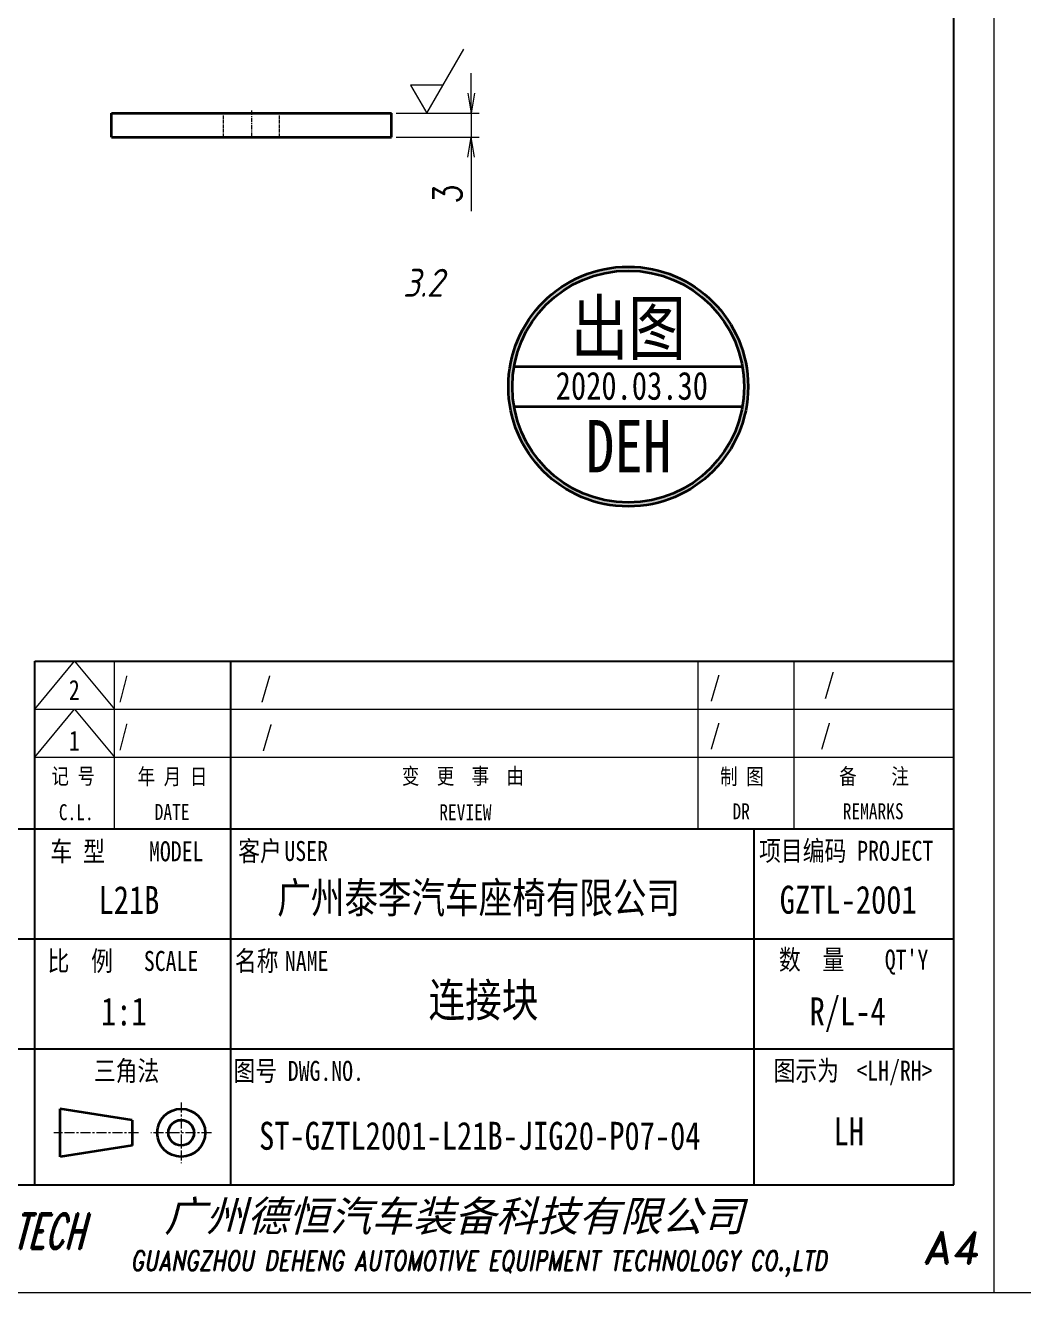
# Model space of a CAD drawing. Header units: millimetres. Extents: x 1333 to 359964, y -52803 to -5704.
# Drawn here: x 174964.3 to 175089.3, y -26401.6 to -26243 of the extents above; entities that cross this region are included whole.
import ezdxf
from ezdxf.enums import TextEntityAlignment as Align

# ---------------------------------------------------------------- set-up
doc = ezdxf.new("R2010")
doc.units = ezdxf.units.MM
doc.header["$LTSCALE"] = 0.5
for name, pattern in [('AM_ISO02W050x2', [3.75, 3, -0.75]), ('AM_ISO08W050x2', [9, 6, -0.75, 1.5, -0.75]), ('CENTER', [2, 1.25, -0.25, 0.25, -0.25]), ('DASHDOT', [18.5, 12, -3, 0.5, -3]), ('DASHED', [15, 12, -3])]:
    doc.linetypes.add(name, pattern=pattern)
for name, color, linetype in [('SYMBOL', 7, 'Continuous'), ('图\\M+19E79\\M+195B6\\M+18E9A', 7, 'Continuous'), ('图号', 7, 'Continuous'), ('图名', 7, 'Continuous'), ('数量', 7, 'Continuous'), ('车型', 7, 'Continuous')]:
    doc.layers.add(name, color=color, linetype=linetype)
for name, color, linetype, lineweight in [('中心线', 2, 'AM_ISO08W050x2', 18), ('印章专用-出图', 1, 'Continuous', 80), ('图框', 7, 'Continuous', 18), ('标注线', 3, 'Continuous', 18), ('粗实线', 7, 'Continuous', 35), ('虚线', 1, 'AM_ISO02W050x2', 18)]:
    doc.layers.add(name, color=color, linetype=linetype, lineweight=lineweight)
doc.layers.add('打印-禁用', color=7, linetype='Continuous', lineweight=15, plot=False)
doc.styles.add('DIM', font='romans.shx', dxfattribs={"width": 0.8, "bigfont": 'bigfont.shx'})
doc.styles.add('STYLE1', font='')
doc.styles.add('国标', font='simfang.ttf', dxfattribs={"width": 0.8})
doc.styles.add('机械长仿宋', font='gbenor.shx', dxfattribs={"height": 1, "bigfont": 'gbcbig.shx'})
doc.styles.add('标题\\M+18E9A', font='romand.shx', dxfattribs={"oblique": 10, "bigfont": 'bigfont.shx'})
doc.styles.get('STYLE1').set_extended_font_data('SimSun')
doc.dimstyles.new('DEH 1-1$0', dxfattribs={"dimtxt": 3.5, "dimasz": 2.5, "dimexe": 1, "dimexo": 0.625, "dimgap": 1.2, "dimtad": 1, "dimzin": 9, "dimdsep": 46, "dimtxsty": 'DIM', "dimblk": 'OPEN', "dimcen": 0, "dimclrd": 8, "dimclre": 8, "dimclrt": 2, "dimazin": 2, "dimtfac": 0.5, "dimtmove": 0, "dimatfit": 3, "dimldrblk": 'OPEN', "dimfxl": 0, "dimtolj": 2, "dimlwd": 18, "dimlwe": 18, "dimarcsym": 0})

# ---------------------------------------------------------------- blocks, each defined once
blk = doc.blocks.new('GZDEH零件A4图框V01版')
at = {"layer": '中心线', "color": 1, "linetype": 'CENTER', "lineweight": 5, "ltscale": 2}
for p, q in [((108.33, 23.8), (108.33, 16.2)), ((103, 20), (92.4, 20)), ((112.13, 20), (104.53, 20))]:
    blk.add_line(p, q, dxfattribs=at)
at = {"layer": '图\\M+19E79\\M+195B6\\M+18E9A', "linetype": 'Continuous'}
for p, q in [((205, 13.5), (205, 292)), ((205, 13.5), (205, 97)), ((90, 79), (205, 79)), ((90, 13.5), (90, 79)), ((25, 13.5), (205, 13.5))]:
    blk.add_line(p, q, dxfattribs=at)
at = {"layer": '图\\M+19E79\\M+195B6\\M+18E9A', "color": 9}
for p, q in [((114.5, 79), (114.5, 13.5)), ((205, 58), (25, 58)), ((114.5, 58), (114.5, 13.5)), ((180, 58), (180, 13.5)), ((25, 44.25), (205, 44.25)), ((25, 30.5), (205, 30.5))]:
    blk.add_line(p, q, dxfattribs=at)
at = {"layer": '图框', "color": 9}
for p, q in [((90, 73), (95, 79)), ((95, 79), (100, 73)), ((100, 58), (100, 79)), ((173, 58), (173, 79)), ((185, 79), (185, 58)), ((90, 73), (205, 73)), ((90, 67), (95, 73)), ((95, 73), (100, 67)), ((90, 67), (205, 67))]:
    blk.add_line(p, q, dxfattribs=at)
at = {"layer": '图框', "color": 2, "linetype": 'ByBlock', "lineweight": 35}
for p, q in [((102.2, 21.6), (93.2, 23)), ((93.2, 17), (93.2, 23)), ((102.2, 21.6), (102.2, 18.4)), ((102.2, 18.4), (93.2, 17))]:
    blk.add_line(p, q, dxfattribs=at)
for radius in [3, 1.6]:
    blk.add_circle((108.33, 20), radius, dxfattribs=at)
at = {"layer": '打印-禁用', "linetype": 'Continuous'}
for p in [(210, 297), (0, 0)]:
    blk.add_line(p, (210, 0), dxfattribs=at)
at = {"layer": '图\\M+19E79\\M+195B6\\M+18E9A', "color": 9, "style": '国标', "width": 0.8}
for s, p in [('车 型', (95.38, 55.27)), ('MODEL', (107.71, 55.22))]:
    blk.add_text(s, height=2.5, dxfattribs=at).set_placement(p, align=Align.MIDDLE)
for s, p in [('客户', (118.19, 54)), ('USER', (123.97, 54))]:
    blk.add_text(s, height=2.5, dxfattribs=at).set_placement(p, align=Align.CENTER)
for s, p in [('项目编码 PROJECT', (180.64, 54.03)), ('比  例\u3000', (91.61, 40.25)), ('名称\u3000', (115.05, 40.25)), ('数  量', (183.12, 40.41)), ("QT'Y ", (196.37, 40.41)), ('SCALE', (103.66, 40.25)), ('NAME', (121.31, 40.25)), ('三角法', (97.41, 26.5)), ('图号', (114.87, 26.5)), ('DWG.NO.', (121.67, 26.5)), ('图示为', (182.45, 26.53)), ('<LH/RH>', (192.82, 26.53))]:
    blk.add_text(s, height=2.5, dxfattribs=at).set_placement(p)
at = {"layer": '图\\M+19E79\\M+195B6\\M+18E9A', "color": 7, "lineweight": -3, "style": 'STYLE1', "oblique": 15}
blk.add_text('广州德恒汽车装备科技有限公司', height=3.8, dxfattribs=at).set_placement((106.21, 7.68))
at = {"layer": '图\\M+19E79\\M+195B6\\M+18E9A', "color": 7, "style": '标题\\M+18E9A'}
for s, height, oblique, width, p in [('DEH-TECH', 4.4, 15, 0.6, (86.78, 7.69)), ('GUANGZHOU DEHENG AUTOMOTIVE EQUIPMENT TECHNOLOGY CO.,LTD ', 2.5, 10, 0.75, (146.18, 3.62))]:
    blk.add_text(s, height=height, dxfattribs=dict(at, oblique=oblique, width=width)).set_placement(p, align=Align.MIDDLE)
at = {"layer": '图\\M+19E79\\M+195B6\\M+18E9A', "color": 7, "style": '标题\\M+18E9A', "oblique": 10}
blk.add_text('A4', height=4, dxfattribs=at).set_placement((204.57, 5.66), align=Align.MIDDLE)
at = {"layer": '图框', "color": 9, "style": '国标', "width": 0.8}
for s, p in [('记 号', (94.82, 63.62)), ('年 月 日', (107.24, 63.57)), ('变  更  事  由', (143.58, 63.63)), ('C.L.', (95.2, 59.11)), ('DATE', (107.19, 59.14)), ('REVIEW', (143.89, 59.11))]:
    blk.add_text(s, height=2, dxfattribs=at).set_placement(p, align=Align.CENTER)
for s, p in [('制 图', (178.49, 64.61)), ('备    注', (195.02, 64.64)), ('DR', (178.4, 60.22)), ('REMARKS', (194.91, 60.23))]:
    blk.add_text(s, height=2, dxfattribs=at).set_placement(p, align=Align.MIDDLE)
blk = doc.blocks.new('DEH A4')
at = {"layer": '图框'}
blk.add_blockref('GZDEH零件A4图框V01版', (0, 0), dxfattribs=at)
blk = doc.blocks.new('_Open')
at = {"color": 0, "linetype": 'ByBlock', "lineweight": -2}
for p, q in [((-1, 0.167), (0, 0)), ((-1, -0.167), (0, 0)), ((0, 0), (-1, 0))]:
    blk.add_line(p, q, dxfattribs=at)
blk = doc.blocks.new('*D244')
at = {"layer": 'Defpoints', "color": 0, "transparency": 16777216}
for p in [(175010.14, -26253.97), (175010.14, -26256.97), (175020.11, -26256.97)]:
    blk.add_point(p, dxfattribs=at)
at = {"layer": '标注线', "color": 8, "lineweight": 18, "transparency": 16777216}
for p, q in [((175020.11, -26251.47), (175020.11, -26248.97)), ((175010.76, -26253.97), (175021.11, -26253.97)), ((175020.11, -26253.97), (175020.11, -26256.97)), ((175010.76, -26256.97), (175021.11, -26256.97)), ((175020.11, -26259.47), (175020.11, -26266.23))]:
    blk.add_line(p, q, dxfattribs=at)
at = {"layer": '标注线', "color": 8, "lineweight": 18, "transparency": 16777216, "xscale": 2.5, "yscale": 2.5, "zscale": 2.5}
for p, rotation in [((175020.11, -26253.97), 270), ((175020.11, -26256.97), 90)]:
    blk.add_blockref('_Open', p, dxfattribs=dict(at, rotation=rotation))
at = {"layer": '标注线', "color": 2, "transparency": 16777216, "insert": (175017.16, -26264.1), "char_height": 3.5, "attachment_point": 5, "rotation": 90, "style": 'DIM'}
blk.add_mtext('\\A2;3', dxfattribs=at)
blk = doc.blocks.new('FINISHER_TR')
at = {"layer": '标注线'}
for p, q in [((0, 0), (4.62, 8)), ((-2.02, 3.5), (0, 0)), ((2.02, 3.5), (-2.02, 3.5))]:
    blk.add_line(p, q, dxfattribs=at)
at = {"layer": '标注线', "color": 2, "style": '机械长仿宋', "oblique": 15}
blk.add_attdef('0.0', text='', height=3.5, dxfattribs=at).set_placement((2.03, -24.04), align=Align.BOTTOM_RIGHT)
blk = doc.blocks.new('出图章')
at = {"layer": '印章专用-出图'}
h = blk.add_hatch(color=256, dxfattribs=at)
h.paths.add_polyline_path([(-15, 0, 1), (15, 0, 1)])
h.paths.add_polyline_path([(14.5, 0, -1), (-14.5, 0, -1)], flags=16)
h.paths.add_polyline_path([(-7.31, -12.35), (7.41, -12.35), (7.41, -2.73), (-7.31, -2.73)], flags=8)
at = {"layer": '印章专用-出图', "lineweight": 35}
for p, q in [((-14.28, 2.5), (14.28, 2.5)), ((-14.28, -2.5), (14.28, -2.5))]:
    blk.add_line(p, q, dxfattribs=at)
for radius in [15, 14.5]:
    blk.add_circle((0, 0), radius, dxfattribs=at)
at = {"layer": '印章专用-出图', "color": 4, "style": '国标', "width": 0.8}
blk.add_text('DEH', height=6.562, dxfattribs=at).set_placement((0.05, -10.74), align=Align.CENTER)
at = {"layer": '印章专用-出图', "color": 3, "style": '国标', "width": 0.8}
blk.add_attdef('出图', text='', height=6.6, dxfattribs=at).set_placement((0, 7.35), align=Align.MIDDLE_CENTER)
at = {"layer": '印章专用-出图', "color": 2, "style": '国标', "width": 0.8}
blk.add_attdef('XXXX.XX.XX', text='', height=3.5, dxfattribs=at).set_placement((0.45, 0.1), align=Align.MIDDLE_CENTER)
blk = doc.blocks.new('YZ-CT')
at = {"layer": '印章专用-出图'}
blk.add_blockref('出图章', (0.63, 0), dxfattribs=at).add_auto_attribs({'出图': '出图', 'XXXX.XX.XX': '2020.03.30'})

msp = doc.modelspace()

# ---------------------------------------------------------------- linework, layer by layer
at = {"layer": '中心线', "linetype": 'DASHDOT', "lineweight": 13, "ltscale": 0.090015}
msp.add_line((174992.639, -26253.667), (174992.639, -26257.267), dxfattribs=at)
at = {"layer": '标注线'}
msp.add_line((160574.502, -26401.55), (179981.94, -26401.55), dxfattribs=at)
at = {"layer": '粗实线', "lineweight": 35, "ltscale": 0.4375}
for p, q in [((174975.139, -26253.967), (174992.639, -26253.967)), ((174992.639, -26253.967), (175010.139, -26253.967)), ((174975.139, -26256.967), (174992.639, -26256.967)), ((174992.639, -26256.967), (175010.139, -26256.967))]:
    msp.add_line(p, q, dxfattribs=at)
at = {"layer": '粗实线', "lineweight": 35, "ltscale": 0.075}
for p, q in [((174975.139, -26256.967), (174975.139, -26253.967)), ((175010.139, -26256.967), (175010.139, -26253.967))]:
    msp.add_line(p, q, dxfattribs=at)
at = {"layer": '虚线', "linetype": 'DASHED', "lineweight": 13, "ltscale": 0.075}
for p, q in [((174989.139, -26256.967), (174989.139, -26253.967)), ((174996.139, -26256.967), (174996.139, -26253.967))]:
    msp.add_line(p, q, dxfattribs=at)

# ---------------------------------------------------------------- block references
at = {"layer": 'SYMBOL'}
msp.add_blockref('FINISHER_TR', (175014.573, -26253.967), dxfattribs=at).add_auto_attribs({'0.0': '3.2'})
at = {"layer": '印章专用-出图'}
msp.add_blockref('YZ-CT', (175039.146, -26288.19), dxfattribs=at)
at = {"layer": '图框'}
msp.add_blockref('DEH A4', (174875.512, -26401.55), dxfattribs=at)

# ---------------------------------------------------------------- texts
at = {"layer": '图\\M+19E79\\M+195B6\\M+18E9A', "color": 3, "style": '国标'}
for s, height, width, p in [('/', 2.5, 0.705904, (174976.021, -26327.078)), ('/', 2.5, 0.8, (174993.757, -26327.078)), ('/', 2.5, 0.8, (175049.962, -26326.979)), ('/', 2.5, 0.8, (175064.257, -26326.608)), ('2', 2.5, 0.8, (174969.789, -26327.394)), ('/', 2.5, 0.705904, (174976.021, -26333.078)), ('/', 2.5, 0.8, (174993.929, -26333.163)), ('/', 2.5, 0.8, (175049.962, -26332.979)), ('/', 2.5, 0.8, (175063.793, -26332.968)), ('1', 2.5, 0.8, (174969.778, -26333.754)), ('广州泰李汽车座椅有限公司', 3.85, 0.8, (174995.857, -26354.069)), ('GZTL-2001', 3.5, 0.8, (175058.729, -26354.14)), ('1:1', 3.5, 0.8, (174973.812, -26368.117))]:
    msp.add_text(s, height=height, dxfattribs=dict(at, width=width)).set_placement(p)
at = {"layer": '图\\M+19E79\\M+195B6\\M+18E9A', "color": 3, "style": '国标', "width": 0.8}
msp.add_text('LH', height=3.5, dxfattribs=at).set_placement((175067.383, -26383.134), align=Align.CENTER)
at = {"layer": '图号', "color": 3, "style": '国标', "width": 0.8}
msp.add_text('ST-GZTL2001-L21B-JIG20-P07-04', height=3.5, dxfattribs=at).set_placement((174993.591, -26383.677))
at = {"layer": '图名', "color": 3, "style": '国标', "width": 0.8}
msp.add_text('连接块', height=4.2, dxfattribs=at).set_placement((175021.664, -26367.037), align=Align.CENTER)
at = {"layer": '数量', "color": 3, "style": '国标', "width": 0.8}
msp.add_text('R/L-4', height=3.5, dxfattribs=at).set_placement((175067.229, -26368.102), align=Align.CENTER)
at = {"layer": '车型', "color": 3, "style": '国标', "width": 0.8}
msp.add_text('L21B', height=3.5, dxfattribs=at).set_placement((174977.306, -26354.169), align=Align.CENTER)

# ---------------------------------------------------------------- dimensions: what is measured, and where the dimension line sits
at = {"layer": '标注线'}
dim = msp.add_linear_dim(base=(175020.113, -26256.967), p1=(175010.139, -26253.967), p2=(175010.139, -26256.967), angle=90, dimstyle='DEH 1-1$0', dxfattribs=at)
dim.commit()
dim.dimension.update_dxf_attribs({"geometry": '*D244', "text_midpoint": (175017.163, -26264.1)})

doc.saveas('drawing.dxf')
